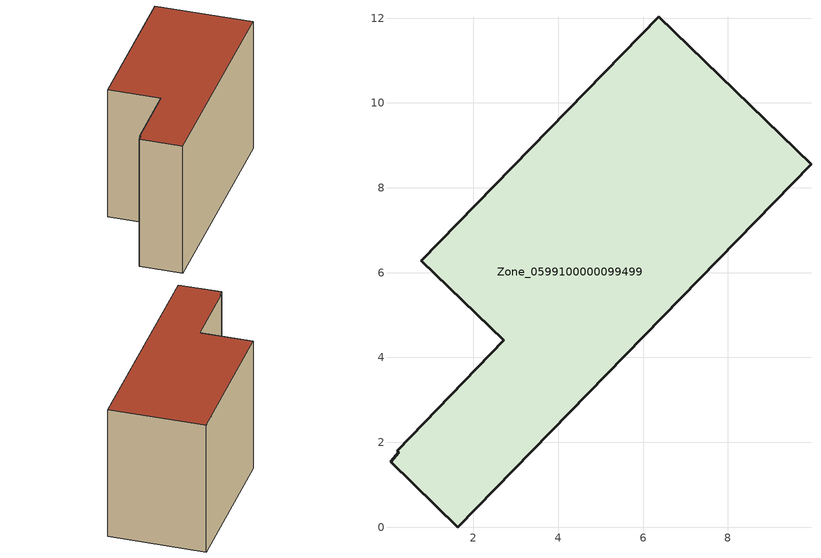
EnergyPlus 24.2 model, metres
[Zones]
Zone_0599100000099499
 floor ground (C_G): 9.96,8.55 1.63,0 0.05,1.54 0.24,1.77 0.21,1.81 2.72,4.4 0.77,6.28 6.37,12.03 z0
 wall outside (C_F): 1.63,0 9.96,8.55 6.37,12.03 0.77,6.28 2.72,4.4 0.21,1.81 0.24,1.77 0.05,1.54 1.63,0 z0:7.27
 roof outside (C_R): 2.72,4.4 0.21,1.81 0.24,1.77 0.05,1.54 1.63,0 9.96,8.55 6.37,12.03 0.77,6.28 z7.27
[BUILDING]
Pand.0599100000099499: North Axis=0; Terrain=City; Loads Convergence Tolerance Value=0.04; Temperature Convergence Tolerance Value=0.4; Solar Distribution=FullExterior; Maximum Number of Warmup Days=25; Minimum Number of Warmup Days=1
[Site:Location]
Rotterdam.The.Hague.AP_ZH_NLD Design_Conditions: Latitude=51.96; Longitude=4.45; Time Zone=1; Elevation=-4.5
[SITE:GROUNDTEMPERATURE:BUILDINGSURFACE]
18, 18, 18, 18, 18, 18, 18, 18, 18, 18, 18, 18
[MATERIAL] Thermal Absorptance=0.9; Solar Absorptance=0.7; Visible Absorptance=0.7
Name | Roughness | Thickness | Conductivity | Density | Specific Heat
G.TI.1946 | MediumSmooth | 0.15 | 1 | 540 | 1210
F.TI.1946 | Rough | 0.3 | 0.857143 | 1920 | 840
R.TI.1946 | MediumRough | 0.2 | 0.1 | 1500 | 1000
[CONSTRUCTION]
C_G: G.TI.1946
C_F: F.TI.1946
C_R: R.TI.1946
[ZONE]
Zone_0599100000099499: Type=1; Multiplier=1; Ceiling Height=Autocalculate; Volume=Autocalculate; Floor Area=autocalculate; Part of Total Floor Area=Yes
[ZONEINFILTRATION:DESIGNFLOWRATE]
Infil_Zone_0599100000099499: Zone or ZoneList or Space or SpaceList=Zone_0599100000099499; Schedule=AlwaysOn; Design Flow Rate Calculation Method=Flow/Area; Flow Rate per Floor Area=0.003; Constant Term Coefficient=1; Temperature Term Coefficient=0; Velocity Term Coefficient=0; Velocity Squared Term Coefficient=0
[HVACTEMPLATE:ZONE:IDEALLOADSAIRSYSTEM]
Zone_0599100000099499: Maximum Heating Supply Air Temperature=50; Minimum Cooling Supply Air Temperature=13; Maximum Heating Supply Air Humidity Ratio=0.0156; Minimum Cooling Supply Air Humidity Ratio=0.0077; Heating Limit=NoLimit; Cooling Limit=NoLimit; Dehumidification Control Type=ConstantSensibleHeatRatio; Cooling Sensible Heat Ratio=0.7; Dehumidification Setpoint=60; Humidification Control Type=None; Humidification Setpoint=30; Outdoor Air Method=None; Outdoor Air Flow Rate per Person=0.00944; Outdoor Air Flow Rate per Zone Floor Area=0; Outdoor Air Flow Rate per Zone=0; Demand Controlled Ventilation Type=None; Outdoor Air Economizer Type=NoEconomizer; Heat Recovery Type=None; Sensible Heat Recovery Effectiveness=0.7; Latent Heat Recovery Effectiveness=0.65
[ZONECONTROL:THERMOSTAT]
ThermostatControl_Zone_0599100000099499: Zone or ZoneList=Zone_0599100000099499; Control Type Schedule=DualSetpointControlType; Control 1=Thermostat_Zone_0599100000099499; Temperature Difference Between Cutout And Setpoint=0
[THERMOSTATSETPOINT:DUALSETPOINT]
Thermostat_Zone_0599100000099499: Heating Setpoint Temperature Schedule=HeatingSetpoint_Zone_0599100000099499; Cooling Setpoint Temperature Schedule=CoolingSetpoint_Zone_0599100000099499
[SCHEDULE:COMPACT]
HeatingSetpoint_Zone_0599100000099499: Through: 12/31, For: AllDays, Until: 24:00, 21
CoolingSetpoint_Zone_0599100000099499: Through: 12/31, For: AllDays, Until: 24:00, 24
DualSetpointControlType: Through: 12/31, For: AllDays, Until: 24:00, 4
AlwaysOn: Through: 12/31, For: AllDays, Until: 24:00, 1
